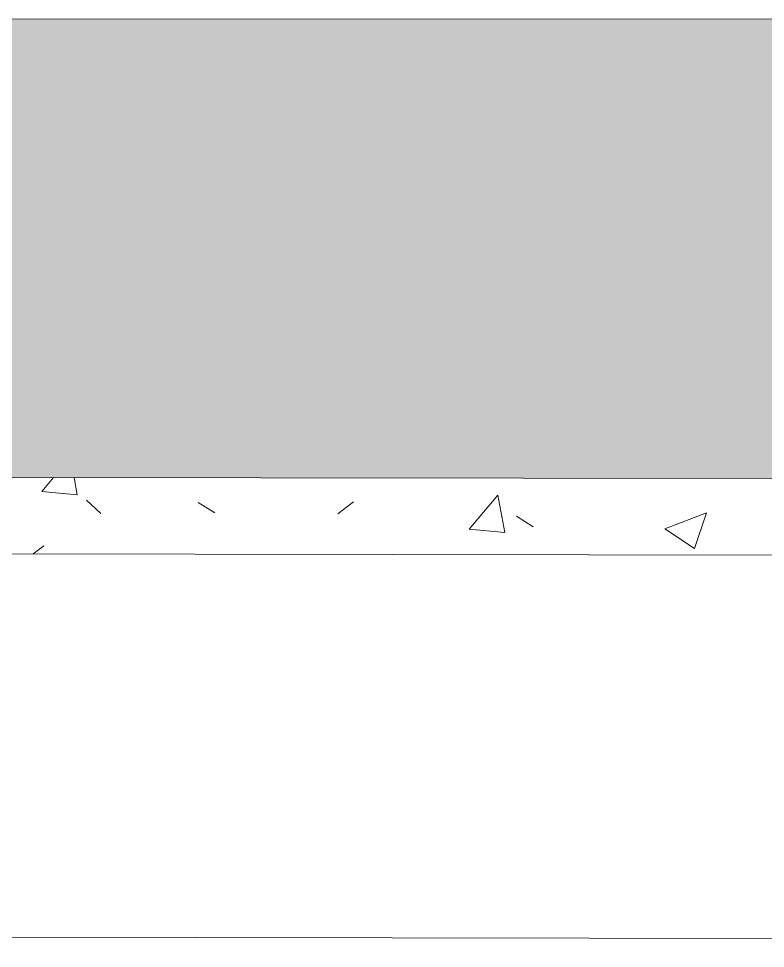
# Model space of a CAD drawing. Header units: inches. Extents: x 27328 to 121296, y -4075 to 4147.
# Drawn here: x 49625.68489 to 49625.72289, y 59.93716 to 59.98445 of the extents above; entities that cross this region are included whole.
import ezdxf

# ---------------------------------------------------------------- set-up
doc = ezdxf.new("R2010")
doc.units = ezdxf.units.IN
doc.header["$MEASUREMENT"] = 0
for name, color, linetype, lineweight in [('C-BLDG-PADS', 91, 'Continuous', 9), ('C-TOPO', 7, 'Continuous', 9), ('Q-CASE', 31, 'Continuous', 9)]:
    doc.layers.add(name, color=color, linetype=linetype, lineweight=lineweight)

# ---------------------------------------------------------------- blocks, each defined once
blk = doc.blocks.new('FP_204-mezzanine - perspective')
at = {"layer": 'C-BLDG-PADS'}
for p, q in [((23036.050386, 59.960398), (23036.050991, 59.961113)), ((23036.052197, 59.960238), (23036.052034, 59.961111)), ((23036.050386, 59.960398), (23036.052197, 59.960238)), ((23036.072134, 59.95848), (23036.073597, 59.960207)), ((23036.073948, 59.95832), (23036.073597, 59.960207)), ((23036.052666, 59.959963), (23036.053403, 59.959291)), ((23036.058348, 59.959842), (23036.059192, 59.959308)), ((23036.065452, 59.959274), (23036.066246, 59.959877)), ((23036.082087, 59.958511), (23036.084213, 59.959318)), ((23036.083597, 59.957499), (23036.084213, 59.959317)), ((23036.07454, 59.959141), (23036.075385, 59.958607)), ((23036.072134, 59.95848), (23036.073948, 59.95832)), ((23036.082087, 59.958511), (23036.083597, 59.957499)), ((23036.04995, 59.957225), (23036.050501, 59.957644))]:
    blk.add_line(p, q, dxfattribs=at)

msp = doc.modelspace()

# ---------------------------------------------------------------- hatches: boundary and pattern name
at = {"layer": 'Q-CASE'}
msp.add_hatch(color=256, dxfattribs=at).paths.add_polyline_path([(49625.829402, 59.960925), (49625.829402, 59.98437), (49625.669964, 59.984454), (49625.669964, 59.961135), (49625.822898, 59.960934)], flags=0)

# ---------------------------------------------------------------- linework, layer by layer
at = {"layer": 'C-BLDG-PADS', "lineweight": 13}
for p, q in [((49625.959628, 59.960754), (49624.888348, 59.962162)), ((49624.888348, 59.958378), (49625.959628, 59.956829))]:
    msp.add_line(p, q, dxfattribs=at)
at = {"layer": 'C-TOPO'}
for p, q in [((49625.785286, 59.957077), (49624.888348, 59.958374)), ((49625.9594, 59.937163), (49624.888628, 59.939416))]:
    msp.add_line(p, q, dxfattribs=at)
at = {"layer": 'Q-CASE', "lineweight": 20}
for p, q in [((49625.829402, 59.98437), (49625.669964, 59.984454)), ((49625.669964, 59.961135), (49625.829402, 59.960925))]:
    msp.add_line(p, q, dxfattribs=at)

# ---------------------------------------------------------------- block references
at = {"layer": 'C-BLDG-PADS'}
msp.add_blockref('FP_204-mezzanine - perspective', (26589.635683, 0), dxfattribs=at)

doc.saveas('drawing.dxf')
